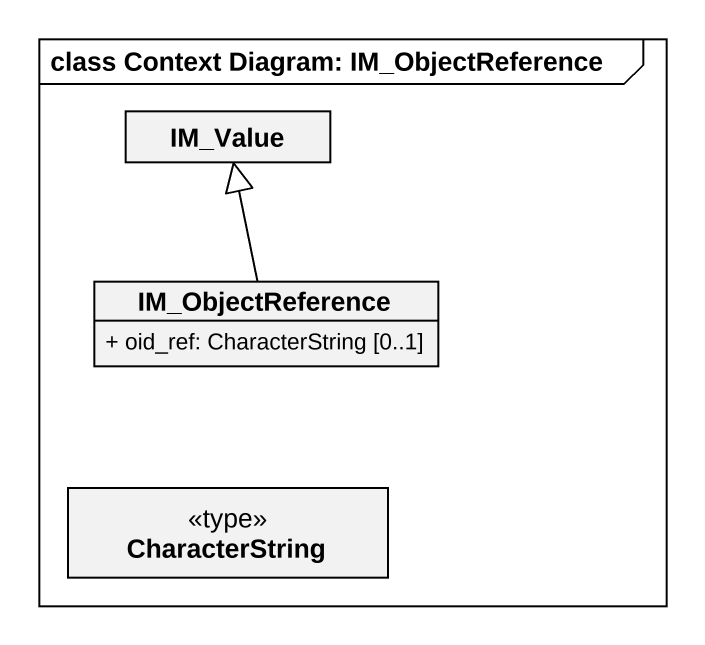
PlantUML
@startuml
mainframe class Context Diagram: IM_ObjectReference
hide circle
hide empty members
skinparam classAttributeIconSize 0
class IM_Value
class IM_ObjectReference {
  + oid_ref: CharacterString [0..1]
}
class CharacterString <<type>>
IM_ObjectReference -up-|> IM_Value
@enduml
